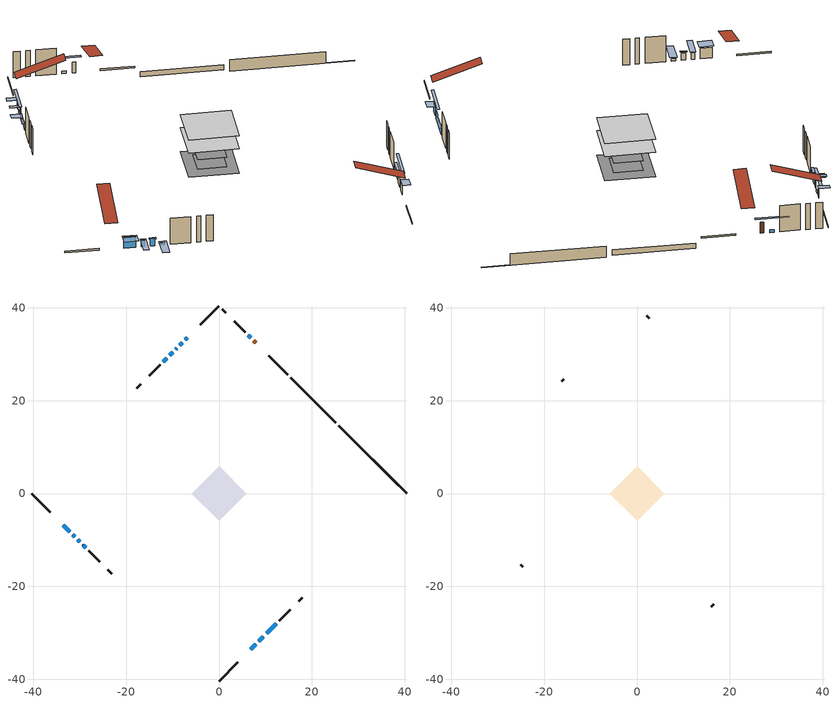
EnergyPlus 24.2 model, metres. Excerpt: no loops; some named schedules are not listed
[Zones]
conditioned space
 floor adiabatic (Floor2 construction): -3.41,0 0,3.41 3.41,0 0,-3.41 z1.13
 floor adiabatic (AdiabaticFloorConstruction): -5.91,0 0,5.91 5.91,0 0,-5.91 z3.57
 floor foundation (Slab1 construction): -5.91,0 0,5.91 5.91,0 0,-5.91 z-1
 floor foundation (Slab2 construction): -3.41,0 0,3.41 3.41,0 0,-3.41 z-0.67
 wall outside (RimJoist1 construction): 0,-40.37 4.01,-36.36 / -40.37,0 -36.36,-4.01 / 0,40.37 -4.01,36.36 / 14.77,25.6 10.76,29.61 z1.13:1.43
 wall outside (AdiabaticWallConstruction 1): 7.93,32.44 7.49,32.88 z1.13:3.16
 wall outside (AdiabaticWallConstruction): -6.84,33.53 -7.22,33.15 z1.13:2.78; 6.83,33.54 6.29,34.08 / -7.87,32.5 -8.41,31.96 / -29.28,-11.09 -28.74,-11.63 z1.13:1.61; 6.84,-33.53 7.88,-32.49 / 8.54,-31.84 9.58,-30.79 z1.13:2.73; -33.53,-6.84 -32.13,-8.24 / -9.07,31.3 -9.32,31.05 z1.13:3.14; -31.48,-8.89 -31.1,-9.27 z1.13:2.35; -9.98,30.39 -10.57,29.8 / -11.23,29.15 -12.04,28.34 z1.13:2.25; 10.23,-30.14 12.32,-28.05 z1.13:2.37; -30.44,-9.93 -29.94,-10.43 z1.13:2.43
 wall outside (Wall1 construction): 12.97,-27.4 15.35,-25.02 / -28.09,-12.28 -25.71,-14.66 / -12.69,27.68 -15.07,25.3 / 5.64,34.74 3.26,37.11 z1.13:6.01
 wall outside (Wall3 construction): 17.15,-23.22 17.95,-22.42 / -23.91,-16.46 -23.11,-17.26 / -16.87,23.5 -17.67,22.7 / 1.46,38.91 0.66,39.71 z1.13:6.01
 wall foundation (FoundationWall1 construction): 25.8,14.57,-1 25.8,14.57,1.13 36.96,3.41,1.13 36.96,3.41,-0.9 40.37,0,-0.9 40.37,0,-1
 wall foundation (FoundationWall2 construction): 25.14,15.23 15.42,24.95 z-0.67:0.31
 window (WindowConstruction 4): -6.84,33.53 -7.21,33.16 z1.13:2.78
 window (WindowConstruction 8): 6.83,33.54 6.29,34.08 z1.13:1.61
 window (WindowConstruction 9): -7.87,32.5 -8.41,31.96 z1.13:1.61
 window (WindowConstruction 10): 6.84,-33.53 7.88,-32.49 z1.13:2.73
 window (WindowConstruction 11): 8.54,-31.83 9.58,-30.79 z1.13:2.73
 window (WindowConstruction 12): -33.53,-6.84 -32.13,-8.24 z1.13:3.14
 window (WindowConstruction 5): -9.07,31.3 -9.32,31.05 z1.13:3.14
 window (WindowConstruction 6): -31.47,-8.9 -31.1,-9.27 z1.13:2.35
 window (WindowConstruction): -9.98,30.39 -10.57,29.8 z1.13:2.25
 window (WindowConstruction 1): -11.23,29.14 -12.03,28.34 z1.13:2.25
 window (WindowConstruction 2): 10.23,-30.14 12.32,-28.05 z1.13:2.37
 window (WindowConstruction 3): -30.44,-9.93 -29.94,-10.43 z1.13:2.43
 window (WindowConstruction 7): -29.28,-11.09 -28.74,-11.63 z1.13:1.61
 door (Door): 7.93,32.44 7.49,32.88 z1.13:3.16
 ceiling adiabatic (AdiabaticFloorConstruction): 0,-5.91 5.91,0 0,5.91 -5.91,0 z3.57
attic - vented
 floor to conditioned space (Floor1 construction Reversed): -5.91,0 0,5.91 5.91,0 0,-5.91 z6.01
 wall outside (Wall2 construction): 16.01,-24.36 16.5,-23.87 / -25.05,-15.32 -24.56,-15.81 / -15.73,24.64 -16.21,24.16 / 2.6,37.77 2.11,38.26 z1.13:6.01
 roof outside (Roof1 construction): 6.18,-34.19,6.01 0.43,-28.44,8.72 -1.09,-29.95,8.72 4.66,-35.71,6.01; -34.19,-6.18,6.01 -28.44,-0.43,8.72 -29.95,1.09,8.72 -35.71,-4.66,6.01; -6.18,34.19,6.01 -0.43,28.44,8.72 1.09,29.95,8.72 -4.66,35.71,6.01; 8.59,31.79,6.01 2.83,26.03,8.72 4.35,24.51,8.72 10.1,30.27,6.01
shading: -7.36,33.01 -6.7,33.67 -7.99,34.97 -8.65,34.31 z2.98; 4.59,35.78 8.54,31.83 8.83,32.13 4.88,36.07 z4.02; -10.12,30.26 -6.17,34.2 -6.46,34.49 -10.41,30.55 z4.02; 8.02,-32.35 6.7,-33.67 7.66,-34.64 8.99,-33.32 z2.93; 11.28,-29.09 6.83,-33.54 7.12,-33.83 11.57,-29.38 z5.14; -31.99,-8.38 -33.67,-6.7 -34.97,-7.99 -33.28,-9.67 z3.34; -9.46,30.91 -8.93,31.45 -10.22,32.74 -10.76,32.2 z3.34; -30.96,-9.42 -31.62,-8.75 -34.21,-11.34 -33.54,-12 z2.55; -10.71,29.66 -9.83,30.54 -11.13,31.83 -12,30.95 z2.45; -12.18,28.19 -11.08,29.29 -11.37,29.58 -12.47,28.49 z2.45; 12.46,-27.91 10.09,-30.28 10.38,-30.57 12.75,-28.2 z2.57; -29.8,-10.57 -30.58,-9.79 -30.87,-10.08 -30.09,-10.87 z2.63; -28.6,-11.77 -29.42,-10.95 -32.01,-13.54 -31.19,-14.36 z1.81
[Building]
Building 1: Terrain=Suburbs
[Site:Location]
Quebec Intl AP_QC: Latitude {deg}=46.8; Longitude {deg}=-71.38; Time Zone {hr}=-5; Elevation {m}=74; Keep Site Location Information=Yes
[Site:GroundTemperature:Shallow]
0.0108218, -2.24938, -2.43038, -1.3578, 2.94801, 7.23376, 10.9493, 13.303, 13.5029, 11.5886, 7.96783, 3.81355
[Site:WaterMainsTemperature]
Calculation Method=Schedule; Temperature Schedule=mains temperature schedule
[Material] Roughness=Rough; Thermal Absorptance=0.9
Name | Thickness {m} | Conductivity {W/m-K} | Density {kg/m3} | Specific Heat {J/kg-K} | Solar Absorptance | Visible Absorptance
asphalt or fiberglass shingles | 0.00635 | 0.162714 | 1121.4 | 1465.45 | 0.4 | 0.4
ceiling loosefill ins | 0.254 | 0.0480833 | 16.02 | 1046.75 | 0.7 | 0.7
ceiling stud and cavity | 0.1397 | 0.088943 | 65.682 | 1177.47 | 0.7 | 0.7
concrete 4.0 in. | 0.1016 | 1.803125 | 2242.8 | 837.4 | 0.7 | 0.7
concrete 8.0 in. | 0.2032 | 1.803125 | 2242.8 | 837.4 | 0.7 | 0.7
door material | 0.04445 | 0.0451087 | 512.64 | 1214.23 | 0.7 | 0.7
exterior vertical ins | 0.0536725 | 0.029427 | 32.04 | 1214.23 | 0.7 | 0.7
exterior vertical ins 1 | 0.0996942 | 0.029427 | 32.04 | 1214.23 | 0.7 | 0.7
floor covering | 0.0127 | 9.015625 | 54.468 | 1339.84 | 0.6 | 0.6
floor covering 1 | 0.0127 | 0.0433444 | 54.468 | 1339.84 | 0.6 | 0.6
floor rigid ins; wall rigid ins 1 | 0.512978 | 0.029427 | 32.04 | 1214.23 | 0.7 | 0.7
floor stud and cavity | 0.0889 | 0.621767 | 50.32683 | 1063.81 | 0.7 | 0.7
floor stud and cavity 1 | 0.1397 | 1.75129 | 37.0049 | 1207.88 | 0.7 | 0.7
furniture material conditioned space 1 | 0.1524 | 0.115458 | 640.8 | 1214.23 | 0.6 | 0.6
gypsum board | 0.0127 | 0.160291 | 801 | 837.4 | 0.6 | 0.6
gypsum board 1 | 0.0127 | 0.160291 | 801 | 837.4 | 0.7 | 0.7
osb sheathing 0.5 in. | 0.0127 | 0.115458 | 512.64 | 1214.23 | 0.7 | 0.7
osb sheathing 0.75 in. | 0.01905 | 0.115458 | 512.64 | 1214.23 | 0.7 | 0.7
osb sheathing 2.0 in. | 0.0508 | 0.115458 | 512.64 | 1214.23 | 0.7 | 0.7
rim joist rigid ins; wall rigid ins | 0.051816 | 0.029427 | 32.04 | 1214.23 | 0.7 | 0.7
rim joist stud and cavity | 0.0508 | 0.0296329 | 125.044 | 1163.47 | 0.6 | 0.6
slab rigid ins | 0.0619403 | 0.029427 | 32.04 | 1214.23 | 0.7 | 0.7
wall stud and cavity | 0.1397 | 0.0891443 | 139.0536 | 1170.24 | 0.7 | 0.7
wall stud and cavity 1 | 0.0889 | 6.1454 | 50.32683 | 1063.81 | 0.6 | 0.6
wall stud and cavity 2 | 0.1397 | 0.0965611 | 139.0536 | 1170.24 | 0.7 | 0.7
wall stud and cavity 3 | 0.0889 | 0.380278 | 52.3479 | 1209.89 | 0.7 | 0.7
wall stud and cavity 4 | 0.0889 | 0.391764 | 83.0341 | 1211.67 | 0.7 | 0.7
wood siding | 0.0254 | 0.102417 | 544.68 | 1172.36 | 0.4 | 0.4
wood siding 1 | 0.00254 | 0.102417 | 544.68 | 1172.36 | 0.4 | 0.4
wood siding 2; wood siding 3; wood siding 4 | 0.0254 | 0.102417 | 544.68 | 1172.36 | 0.7 | 0.7
[WindowMaterial:SimpleGlazingSystem]
Name | U-Factor {W/m2-K} | Solar Heat Gain Coefficient
WindowMaterial | 2.96164 | 0.56
WindowMaterial 1 | 2.94291 | 0.59
WindowMaterial 2 | 3.51866 | 0.43
WindowMaterial 3 | 2.969594 | 0.55
WindowMaterial 4 | 6.70685 | 0.75
WindowMaterial 5 | 6.82098 | 0.71
WindowMaterial 6 | 6.73808 | 0.74
WindowMaterial 7 | 3.05874 | 0.41
WindowMaterial 8 | 2.95426 | 0.6
WindowMaterial 9 | 2.17978 | 0.4
[Construction]
AdiabaticFloorConstruction: floor stud and cavity 1, floor rigid ins, osb sheathing 0.75 in., floor covering 1
AdiabaticWallConstruction: wood siding 3, wall rigid ins 1, wall stud and cavity 3, gypsum board
AdiabaticWallConstruction 1: wood siding 4, wall rigid ins 1, wall stud and cavity 3, gypsum board
Door: door material
Floor1 construction Reversed: gypsum board, ceiling stud and cavity, ceiling loosefill ins
Floor2 construction: floor stud and cavity, floor covering
FoundationWall1 construction; FoundationWall2 construction: concrete 8.0 in., gypsum board 1
furniture construction conditioned space 1: furniture material conditioned space 1
PartitionWallConstruction: gypsum board, wall stud and cavity 4, gypsum board
RimJoist1 construction: wood siding 2, rim joist rigid ins, osb sheathing 2.0 in., rim joist stud and cavity
Roof1 construction: asphalt or fiberglass shingles
Slab1 construction: concrete 4.0 in.
Slab2 construction: slab rigid ins, concrete 4.0 in.
Wall1 construction: wood siding, wall rigid ins, osb sheathing 0.5 in., wall stud and cavity, gypsum board
Wall2 construction: wood siding 1, wall stud and cavity 1
Wall3 construction: wood siding, wall rigid ins, osb sheathing 0.5 in., wall stud and cavity 2, gypsum board
WindowConstruction: WindowMaterial
WindowConstruction 1: WindowMaterial 1
WindowConstruction 10; WindowConstruction 11: WindowMaterial 8
WindowConstruction 12: WindowMaterial 9
WindowConstruction 2: WindowMaterial 2
WindowConstruction 3: WindowMaterial 3
WindowConstruction 4: WindowMaterial 4
WindowConstruction 5: WindowMaterial 5
WindowConstruction 6: WindowMaterial 6
WindowConstruction 7; WindowConstruction 8; WindowConstruction 9: WindowMaterial 7
[Zone] Multiplier=1; Part of Total Floor Area=Yes
Name | Volume {m3}
attic - vented | 30.7415
conditioned space | 340
[Space]
Name | Zone | Volume {m3}
attic - vented 1 | attic - vented | 30.7415
conditioned space 1 | conditioned space | 340
[ZoneInfiltration:EffectiveLeakageArea]
infil attic - vented 1: Zone or Space=attic - vented 1; Schedule=Always On Discrete; Effective Air Leakage Area {cm2}=2577.6; Stack Coefficient=0.000527759; Wind Coefficient=1.55216e-05
[ZoneMixing]
whole house fan mix: Zone or Space=attic - vented; Schedule=Always On Continuous; Design Flow Rate Calculation Method=Flow/Zone; Design Flow Rate {m3/s}=0; Source Zone or Space=conditioned space
[SurfaceProperty:ExposedFoundationPerimeter] Exposed Perimeter Calculation Method=TotalExposedPerimeter
Name | Total Exposed Perimeter {m}
Slab1 | 20.605
Slab2 | 13.747
[InternalMass] Zone or ZoneList=conditioned space; Space or SpaceList=conditioned space 1
Name | Construction | Surface Area {m2}
furniture mass conditioned space 1 | furniture construction conditioned space 1 | 74.4977
partition wall mass | PartitionWallConstruction | 162.927
[Lights]
interior lighting: Zone or ZoneList or Space or SpaceList=conditioned space 1; Schedule=interior lighting schedule; Design Level Calculation Method=LightingLevel; Lighting Level {W}=343.2; Return Air Fraction=0; Fraction Radiant=0.6; Fraction Visible=0.2; Fraction Replaceable=1
[People]
occupants: Zone or ZoneList or Space or SpaceList=conditioned space 1; Number of People Schedule=occupants schedule; Number of People Calculation Method=People; Number of People=3; Fraction Radiant=0.314171; Sensible Heat Fraction=0.56303; Activity Level Schedule=occupants activity schedule; Carbon Dioxide Generation Rate {m3/s-W}=0; Enable ASHRAE 55 Comfort Warnings=No; Mean Radiant Temperature Calculation Type=EnclosureAveraged
[ElectricEquipment] Zone or ZoneList or Space or SpaceList=conditioned space 1; Design Level Calculation Method=EquipmentLevel
Name | Schedule | Design Level {W} | Fraction Latent | Fraction Radiant | Fraction Lost
clothes dryer | clothes dryer schedule | 140.772 | 0.015 | 0.081 | 0.85
clothes washer | clothes washer schedule | 32.1985 | 0.03 | 0.162 | 0.7
cooking range | cooking range schedule | 215.147 | 0.08 | 0.432 | 0.2
dishwasher | dishwasher schedule | 66.8632 | 0.3 | 0.18 | 0.4
fridge | fridge schedule | 72.9452 | 0 | 0.6 | 0
mech vent bath fan 0 | mech vent bath fan 0 schedule | 50.2 | 0 | 0 | 1
mech vent house fan | mech vent house fan schedule | 12.5667 | 0 | 0 | 1
mech vent house fan cfis | mech vent house fan cfis schedule | 0 | 0 | 0 | 0
mech vent range fan 0 | mech vent range fan 0 schedule | 57 | 0 | 0 | 1
misc plug loads | misc plug loads schedule | 494.7 | 0.045 | 0.513 | 0.1
whole house fan | Always On Discrete | 0 | 0 | 0 | 1
[OtherEquipment] Zone or ZoneList or Space or SpaceList=conditioned space 1; Design Level Calculation Method=EquipmentLevel
Name | Fuel Type | Schedule | Design Level {W} | Fraction Latent | Fraction Radiant | Fraction Lost
clothes dryer 1 | Electricity | clothes dryer schedule | 0 | 0.015 | 0.081 | 0.85
cooking range 1 | Electricity | cooking range schedule | 0 | 0.08 | 0.432 | 0.2
general water use latent | None | general water use schedule | 62.594 | 1 | 0 | 0
general water use sensible | None | general water use schedule | -61.6891 | 0 | 0.6 | 0
mech vent house fan latent load | None | Always On Discrete | 0 | 1 | 0 | 0
mech vent house fan sensible load | None | Always On Discrete | 0 | 0 | 0 | 0
water heater energy adjustment1 | Electricity | Always On Discrete | 0.01 | 0 | 0 | 1
[ZoneInfiltration:DesignFlowRate] Zone or ZoneList or Space or SpaceList=conditioned space 1; Schedule=Always On Discrete; Design Flow Rate Calculation Method=Flow/Zone; Design Flow Rate {m3/s}=0
infil flow; natural vent flow; whole house fan flow
[Foundation:Kiva] Initial Indoor Air Temperature {C}=18; Wall Depth Below Slab {m}=0.2032; Custom Block X Position 1 {m}=0.2159; Custom Block Z Position 1 {m}=0
Name | Wall Height Above Grade {m} | Custom Block Material Name 1 | Custom Block Depth 1 {m}
Foundation Kiva 1 | 1.13002 | exterior vertical ins | 2.13
Foundation Kiva 2 | 0.309982 | exterior vertical ins 1 | 0.979993
[Foundation:Kiva:Settings]
Soil Conductivity {W/m-K}=0.849921; Soil Density {kg/m3}=1842.3; Soil Specific Heat {J/kg-K}=418.7; Ground Solar Absorptivity=0.9; Ground Thermal Absorptivity=0.9; Ground Surface Roughness {m}=0.03; Far-Field Width {m}=40; Deep-Ground Boundary Condition=ZeroFlux; Deep-Ground Depth {m}=40; Minimum Cell Dimension {m}=0.2; Maximum Cell Growth Coefficient=3; Simulation Timestep=Timestep
[Exterior:Lights]
exterior lighting: Schedule=exterior lighting schedule; Design Level {W}=75.6
[Schedule:Constant]
Name | Hourly Value
Always On Continuous; mech vent house fan schedule; mech vent house fan cfis schedule; Always On Discrete | 1
occupants activity schedule | 117.228
fridge schedule | 0
[Schedule:Week:Daily]
interior lighting schedule Week Rule - Jan1-Jan27: interior lighting schedule day, interior lighting schedule day, interior lighting schedule day, interior lighting schedule day, interior lighting schedule day, interior lighting schedule day, interior lighting schedule day, interior lighting schedule default day, interior lighting schedule default day, interior lighting schedule default day, interior lighting schedule default day, interior lighting schedule default day
interior lighting schedule Week Rule - Jan28-Feb3: interior lighting schedule day, interior lighting schedule day, interior lighting schedule day, interior lighting schedule day, interior lighting schedule day 1, interior lighting schedule day 1, interior lighting schedule day 1, interior lighting schedule default day, interior lighting schedule default day, interior lighting schedule default day, interior lighting schedule default day, interior lighting schedule default day
interior lighting schedule Week Rule - Feb4-Feb24: interior lighting schedule day 1, interior lighting schedule day 1, interior lighting schedule day 1, interior lighting schedule day 1, interior lighting schedule day 1, interior lighting schedule day 1, interior lighting schedule day 1, interior lighting schedule default day, interior lighting schedule default day, interior lighting schedule default day, interior lighting schedule default day, interior lighting schedule default day
interior lighting schedule Week Rule - Feb25-Mar3: interior lighting schedule day 1, interior lighting schedule day 1, interior lighting schedule day 1, interior lighting schedule day 1, interior lighting schedule day 2, interior lighting schedule day 2, interior lighting schedule day 2, interior lighting schedule default day, interior lighting schedule default day, interior lighting schedule default day, interior lighting schedule default day, interior lighting schedule default day
interior lighting schedule Week Rule - Mar4-Mar31: interior lighting schedule day 2, interior lighting schedule day 2, interior lighting schedule day 2, interior lighting schedule day 2, interior lighting schedule day 2, interior lighting schedule day 2, interior lighting schedule day 2, interior lighting schedule default day, interior lighting schedule default day, interior lighting schedule default day, interior lighting schedule default day, interior lighting schedule default day
interior lighting schedule Week Rule - Apr1-Apr28: interior lighting schedule day 3, interior lighting schedule day 3, interior lighting schedule day 3, interior lighting schedule day 3, interior lighting schedule day 3, interior lighting schedule day 3, interior lighting schedule day 3, interior lighting schedule default day, interior lighting schedule default day, interior lighting schedule default day, interior lighting schedule default day, interior lighting schedule default day
interior lighting schedule Week Rule - Apr29-May5: interior lighting schedule day 3, interior lighting schedule day 3, interior lighting schedule day 4, interior lighting schedule day 4, interior lighting schedule day 4, interior lighting schedule day 4, interior lighting schedule day 4, interior lighting schedule default day, interior lighting schedule default day, interior lighting schedule default day, interior lighting schedule default day, interior lighting schedule default day
interior lighting schedule Week Rule - May6-May26: interior lighting schedule day 4, interior lighting schedule day 4, interior lighting schedule day 4, interior lighting schedule day 4, interior lighting schedule day 4, interior lighting schedule day 4, interior lighting schedule day 4, interior lighting schedule default day, interior lighting schedule default day, interior lighting schedule default day, interior lighting schedule default day, interior lighting schedule default day
interior lighting schedule Week Rule - May27-Jun2: interior lighting schedule day 4, interior lighting schedule day 4, interior lighting schedule day 4, interior lighting schedule day 4, interior lighting schedule day 4, interior lighting schedule day 5, interior lighting schedule day 5, interior lighting schedule default day, interior lighting schedule default day, interior lighting schedule default day, interior lighting schedule default day, interior lighting schedule default day
interior lighting schedule Week Rule - Jun3-Jun30: interior lighting schedule day 5, interior lighting schedule day 5, interior lighting schedule day 5, interior lighting schedule day 5, interior lighting schedule day 5, interior lighting schedule day 5, interior lighting schedule day 5, interior lighting schedule default day, interior lighting schedule default day, interior lighting schedule default day, interior lighting schedule default day, interior lighting schedule default day
interior lighting schedule Week Rule - Jul1-Jul28: interior lighting schedule day 6, interior lighting schedule day 6, interior lighting schedule day 6, interior lighting schedule day 6, interior lighting schedule day 6, interior lighting schedule day 6, interior lighting schedule day 6, interior lighting schedule default day, interior lighting schedule default day, interior lighting schedule default day, interior lighting schedule default day, interior lighting schedule default day
interior lighting schedule Week Rule - Jul29-Aug4: interior lighting schedule day 6, interior lighting schedule day 6, interior lighting schedule day 6, interior lighting schedule day 7, interior lighting schedule day 7, interior lighting schedule day 7, interior lighting schedule day 7, interior lighting schedule default day, interior lighting schedule default day, interior lighting schedule default day, interior lighting schedule default day, interior lighting schedule default day
interior lighting schedule Week Rule - Aug5-Aug25: interior lighting schedule day 7, interior lighting schedule day 7, interior lighting schedule day 7, interior lighting schedule day 7, interior lighting schedule day 7, interior lighting schedule day 7, interior lighting schedule day 7, interior lighting schedule default day, interior lighting schedule default day, interior lighting schedule default day, interior lighting schedule default day, interior lighting schedule default day
interior lighting schedule Week Rule - Aug26-Sep1: interior lighting schedule day 7, interior lighting schedule day 7, interior lighting schedule day 7, interior lighting schedule day 7, interior lighting schedule day 7, interior lighting schedule day 7, interior lighting schedule day 8, interior lighting schedule default day, interior lighting schedule default day, interior lighting schedule default day, interior lighting schedule default day, interior lighting schedule default day
interior lighting schedule Week Rule - Sep2-Sep29: interior lighting schedule day 8, interior lighting schedule day 8, interior lighting schedule day 8, interior lighting schedule day 8, interior lighting schedule day 8, interior lighting schedule day 8, interior lighting schedule day 8, interior lighting schedule default day, interior lighting schedule default day, interior lighting schedule default day, interior lighting schedule default day, interior lighting schedule default day
interior lighting schedule Week Rule - Sep30-Oct6: interior lighting schedule day 8, interior lighting schedule day 9, interior lighting schedule day 9, interior lighting schedule day 9, interior lighting schedule day 9, interior lighting schedule day 9, interior lighting schedule day 9, interior lighting schedule default day, interior lighting schedule default day, interior lighting schedule default day, interior lighting schedule default day, interior lighting schedule default day
interior lighting schedule Week Rule - Oct7-Oct27: interior lighting schedule day 9, interior lighting schedule day 9, interior lighting schedule day 9, interior lighting schedule day 9, interior lighting schedule day 9, interior lighting schedule day 9, interior lighting schedule day 9, interior lighting schedule default day, interior lighting schedule default day, interior lighting schedule default day, interior lighting schedule default day, interior lighting schedule default day
interior lighting schedule Week Rule - Oct28-Nov3: interior lighting schedule day 9, interior lighting schedule day 9, interior lighting schedule day 9, interior lighting schedule day 9, interior lighting schedule day 10, interior lighting schedule day 10, interior lighting schedule day 10, interior lighting schedule default day, interior lighting schedule default day, interior lighting schedule default day, interior lighting schedule default day, interior lighting schedule default day
interior lighting schedule Week Rule - Nov4-Nov24: interior lighting schedule day 10, interior lighting schedule day 10, interior lighting schedule day 10, interior lighting schedule day 10, interior lighting schedule day 10, interior lighting schedule day 10, interior lighting schedule day 10, interior lighting schedule default day, interior lighting schedule default day, interior lighting schedule default day, interior lighting schedule default day, interior lighting schedule default day
interior lighting schedule Week Rule - Nov25-Dec1: interior lighting schedule day 10, interior lighting schedule day 10, interior lighting schedule day 10, interior lighting schedule day 10, interior lighting schedule day 10, interior lighting schedule day 10, interior lighting schedule day 11, interior lighting schedule default day, interior lighting schedule default day, interior lighting schedule default day, interior lighting schedule default day, interior lighting schedule default day
interior lighting schedule Week Rule - Dec2-Dec31: interior lighting schedule day 11, interior lighting schedule day 11, interior lighting schedule day 11, interior lighting schedule day 11, interior lighting schedule day 11, interior lighting schedule day 11, interior lighting schedule day 11, interior lighting schedule default day, interior lighting schedule default day, interior lighting schedule default day, interior lighting schedule default day, interior lighting schedule default day
occupants schedule Week Rule - Jan1-Dec31: occupants schedule day, occupants schedule day, occupants schedule day, occupants schedule day, occupants schedule day, occupants schedule day, occupants schedule day, occupants schedule default day, occupants schedule default day, occupants schedule default day, occupants schedule default day, occupants schedule default day
clothes dryer schedule Week Rule - Jan1-Dec31: clothes dryer schedule day, clothes dryer schedule day, clothes dryer schedule day, clothes dryer schedule day, clothes dryer schedule day, clothes dryer schedule day, clothes dryer schedule day, clothes dryer schedule default day, clothes dryer schedule default day, clothes dryer schedule default day, clothes dryer schedule default day, clothes dryer schedule default day
clothes washer schedule Week Rule - Jan1-Dec31: clothes washer schedule day, clothes washer schedule day, clothes washer schedule day, clothes washer schedule day, clothes washer schedule day, clothes washer schedule day, clothes washer schedule day, clothes washer schedule default day, clothes washer schedule default day, clothes washer schedule default day, clothes washer schedule default day, clothes washer schedule default day
cooking range schedule Week Rule - Jan1-Dec31: cooking range schedule day, cooking range schedule day, cooking range schedule day, cooking range schedule day, cooking range schedule day, cooking range schedule day, cooking range schedule day, cooking range schedule default day, cooking range schedule default day, cooking range schedule default day, cooking range schedule default day, cooking range schedule default day
dishwasher schedule Week Rule - Jan1-Dec31: dishwasher schedule day, dishwasher schedule day, dishwasher schedule day, dishwasher schedule day, dishwasher schedule day, dishwasher schedule day, dishwasher schedule day, dishwasher schedule default day, dishwasher schedule default day, dishwasher schedule default day, dishwasher schedule default day, dishwasher schedule default day
mech vent bath fan 0 schedule Week Rule - Jan1-Dec31: mech vent bath fan 0 schedule day, mech vent bath fan 0 schedule day, mech vent bath fan 0 schedule day, mech vent bath fan 0 schedule day, mech vent bath fan 0 schedule day, mech vent bath fan 0 schedule day, mech vent bath fan 0 schedule day, mech vent bath fan 0 schedule default day, mech vent bath fan 0 schedule default day, mech vent bath fan 0 schedule default day, mech vent bath fan 0 schedule default day, mech vent bath fan 0 schedule default day
mech vent range fan 0 schedule Week Rule - Jan1-Dec31: mech vent range fan 0 schedule day, mech vent range fan 0 schedule day, mech vent range fan 0 schedule day, mech vent range fan 0 schedule day, mech vent range fan 0 schedule day, mech vent range fan 0 schedule day, mech vent range fan 0 schedule day, mech vent range fan 0 schedule default day, mech vent range fan 0 schedule default day, mech vent range fan 0 schedule default day, mech vent range fan 0 schedule default day, mech vent range fan 0 schedule default day
misc plug loads schedule Week Rule - Jan1-Dec31: misc plug loads schedule day, misc plug loads schedule day, misc plug loads schedule day, misc plug loads schedule day, misc plug loads schedule day, misc plug loads schedule day, misc plug loads schedule day, misc plug loads schedule default day, misc plug loads schedule default day, misc plug loads schedule default day, misc plug loads schedule default day, misc plug loads schedule default day
general water use schedule Week Rule - Jan1-Dec31: general water use schedule day, general water use schedule day, general water use schedule day, general water use schedule day, general water use schedule day, general water use schedule day, general water use schedule day, general water use schedule default day, general water use schedule default day, general water use schedule default day, general water use schedule default day, general water use schedule default day
exterior lighting schedule Week Rule - Jan1-Jan27: exterior lighting schedule day, exterior lighting schedule day, exterior lighting schedule day, exterior lighting schedule day, exterior lighting schedule day, exterior lighting schedule day, exterior lighting schedule day, exterior lighting schedule default day, exterior lighting schedule default day, exterior lighting schedule default day, exterior lighting schedule default day, exterior lighting schedule default day
exterior lighting schedule Week Rule - Jan28-Feb3: exterior lighting schedule day, exterior lighting schedule day, exterior lighting schedule day, exterior lighting schedule day, exterior lighting schedule day 1, exterior lighting schedule day 1, exterior lighting schedule day 1, exterior lighting schedule default day, exterior lighting schedule default day, exterior lighting schedule default day, exterior lighting schedule default day, exterior lighting schedule default day
exterior lighting schedule Week Rule - Feb4-Feb24: exterior lighting schedule day 1, exterior lighting schedule day 1, exterior lighting schedule day 1, exterior lighting schedule day 1, exterior lighting schedule day 1, exterior lighting schedule day 1, exterior lighting schedule day 1, exterior lighting schedule default day, exterior lighting schedule default day, exterior lighting schedule default day, exterior lighting schedule default day, exterior lighting schedule default day
exterior lighting schedule Week Rule - Feb25-Mar3: exterior lighting schedule day 1, exterior lighting schedule day 1, exterior lighting schedule day 1, exterior lighting schedule day 1, exterior lighting schedule day 2, exterior lighting schedule day 2, exterior lighting schedule day 2, exterior lighting schedule default day, exterior lighting schedule default day, exterior lighting schedule default day, exterior lighting schedule default day, exterior lighting schedule default day
exterior lighting schedule Week Rule - Mar4-Mar31: exterior lighting schedule day 2, exterior lighting schedule day 2, exterior lighting schedule day 2, exterior lighting schedule day 2, exterior lighting schedule day 2, exterior lighting schedule day 2, exterior lighting schedule day 2, exterior lighting schedule default day, exterior lighting schedule default day, exterior lighting schedule default day, exterior lighting schedule default day, exterior lighting schedule default day
exterior lighting schedule Week Rule - Apr1-Apr28: exterior lighting schedule day 3, exterior lighting schedule day 3, exterior lighting schedule day 3, exterior lighting schedule day 3, exterior lighting schedule day 3, exterior lighting schedule day 3, exterior lighting schedule day 3, exterior lighting schedule default day, exterior lighting schedule default day, exterior lighting schedule default day, exterior lighting schedule default day, exterior lighting schedule default day
exterior lighting schedule Week Rule - Apr29-May5: exterior lighting schedule day 3, exterior lighting schedule day 3, exterior lighting schedule day 4, exterior lighting schedule day 4, exterior lighting schedule day 4, exterior lighting schedule day 4, exterior lighting schedule day 4, exterior lighting schedule default day, exterior lighting schedule default day, exterior lighting schedule default day, exterior lighting schedule default day, exterior lighting schedule default day
exterior lighting schedule Week Rule - May6-May26: exterior lighting schedule day 4, exterior lighting schedule day 4, exterior lighting schedule day 4, exterior lighting schedule day 4, exterior lighting schedule day 4, exterior lighting schedule day 4, exterior lighting schedule day 4, exterior lighting schedule default day, exterior lighting schedule default day, exterior lighting schedule default day, exterior lighting schedule default day, exterior lighting schedule default day
exterior lighting schedule Week Rule - May27-Jun2: exterior lighting schedule day 4, exterior lighting schedule day 4, exterior lighting schedule day 4, exterior lighting schedule day 4, exterior lighting schedule day 4, exterior lighting schedule day 5, exterior lighting schedule day 5, exterior lighting schedule default day, exterior lighting schedule default day, exterior lighting schedule default day, exterior lighting schedule default day, exterior lighting schedule default day
exterior lighting schedule Week Rule - Jun3-Jun30: exterior lighting schedule day 5, exterior lighting schedule day 5, exterior lighting schedule day 5, exterior lighting schedule day 5, exterior lighting schedule day 5, exterior lighting schedule day 5, exterior lighting schedule day 5, exterior lighting schedule default day, exterior lighting schedule default day, exterior lighting schedule default day, exterior lighting schedule default day, exterior lighting schedule default day
exterior lighting schedule Week Rule - Jul1-Jul28: exterior lighting schedule day 6, exterior lighting schedule day 6, exterior lighting schedule day 6, exterior lighting schedule day 6, exterior lighting schedule day 6, exterior lighting schedule day 6, exterior lighting schedule day 6, exterior lighting schedule default day, exterior lighting schedule default day, exterior lighting schedule default day, exterior lighting schedule default day, exterior lighting schedule default day
exterior lighting schedule Week Rule - Jul29-Aug4: exterior lighting schedule day 6, exterior lighting schedule day 6, exterior lighting schedule day 6, exterior lighting schedule day 7, exterior lighting schedule day 7, exterior lighting schedule day 7, exterior lighting schedule day 7, exterior lighting schedule default day, exterior lighting schedule default day, exterior lighting schedule default day, exterior lighting schedule default day, exterior lighting schedule default day
exterior lighting schedule Week Rule - Aug5-Aug25: exterior lighting schedule day 7, exterior lighting schedule day 7, exterior lighting schedule day 7, exterior lighting schedule day 7, exterior lighting schedule day 7, exterior lighting schedule day 7, exterior lighting schedule day 7, exterior lighting schedule default day, exterior lighting schedule default day, exterior lighting schedule default day, exterior lighting schedule default day, exterior lighting schedule default day
exterior lighting schedule Week Rule - Aug26-Sep1: exterior lighting schedule day 7, exterior lighting schedule day 7, exterior lighting schedule day 7, exterior lighting schedule day 7, exterior lighting schedule day 7, exterior lighting schedule day 7, exterior lighting schedule day 8, exterior lighting schedule default day, exterior lighting schedule default day, exterior lighting schedule default day, exterior lighting schedule default day, exterior lighting schedule default day
[Schedule:Year]
interior lighting schedule: interior lighting schedule Week Rule - Jan1-Jan27, 1, 1, 1, 27, interior lighting schedule Week Rule - Jan28-Feb3, 1, 28, 2, 3, interior lighting schedule Week Rule - Feb4-Feb24, 2, 4, 2, 24, interior lighting schedule Week Rule - Feb25-Mar3, 2, 25, 3, 3, interior lighting schedule Week Rule - Mar4-Mar31, 3, 4, 3, 31, interior lighting schedule Week Rule - Apr1-Apr28, 4, 1, 4, 28, interior lighting schedule Week Rule - Apr29-May5, 4, 29, 5, 5, interior lighting schedule Week Rule - May6-May26, 5, 6, 5, 26, interior lighting schedule Week Rule - May27-Jun2, 5, 27, 6, 2, interior lighting schedule Week Rule - Jun3-Jun30, 6, 3, 6, 30, interior lighting schedule Week Rule - Jul1-Jul28, 7, 1, 7, 28, interior lighting schedule Week Rule - Jul29-Aug4, 7, 29, 8, 4, interior lighting schedule Week Rule - Aug5-Aug25, 8, 5, 8, 25, interior lighting schedule Week Rule - Aug26-Sep1, 8, 26, 9, 1, interior lighting schedule Week Rule - Sep2-Sep29, 9, 2, 9, 29, interior lighting schedule Week Rule - Sep30-Oct6, 9, 30, 10, 6, interior lighting schedule Week Rule - Oct7-Oct27, 10, 7, 10, 27, interior lighting schedule Week Rule - Oct28-Nov3, 10, 28, 11, 3, interior lighting schedule Week Rule - Nov4-Nov24, 11, 4, 11, 24, interior lighting schedule Week Rule - Nov25-Dec1, 11, 25, 12, 1, interior lighting schedule Week Rule - Dec2-Dec31, 12, 2, 12, 31
occupants schedule: occupants schedule Week Rule - Jan1-Dec31, 1, 1, 12, 31
clothes dryer schedule: clothes dryer schedule Week Rule - Jan1-Dec31, 1, 1, 12, 31
clothes washer schedule: clothes washer schedule Week Rule - Jan1-Dec31, 1, 1, 12, 31
cooking range schedule: cooking range schedule Week Rule - Jan1-Dec31, 1, 1, 12, 31
dishwasher schedule: dishwasher schedule Week Rule - Jan1-Dec31, 1, 1, 12, 31
mech vent bath fan 0 schedule: mech vent bath fan 0 schedule Week Rule - Jan1-Dec31, 1, 1, 12, 31
mech vent range fan 0 schedule: mech vent range fan 0 schedule Week Rule - Jan1-Dec31, 1, 1, 12, 31
misc plug loads schedule: misc plug loads schedule Week Rule - Jan1-Dec31, 1, 1, 12, 31
general water use schedule: general water use schedule Week Rule - Jan1-Dec31, 1, 1, 12, 31
exterior lighting schedule: exterior lighting schedule Week Rule - Jan1-Jan27, 1, 1, 1, 27, exterior lighting schedule Week Rule - Jan28-Feb3, 1, 28, 2, 3, exterior lighting schedule Week Rule - Feb4-Feb24, 2, 4, 2, 24, exterior lighting schedule Week Rule - Feb25-Mar3, 2, 25, 3, 3, exterior lighting schedule Week Rule - Mar4-Mar31, 3, 4, 3, 31, exterior lighting schedule Week Rule - Apr1-Apr28, 4, 1, 4, 28, exterior lighting schedule Week Rule - Apr29-May5, 4, 29, 5, 5, exterior lighting schedule Week Rule - May6-May26, 5, 6, 5, 26, exterior lighting schedule Week Rule - May27-Jun2, 5, 27, 6, 2, exterior lighting schedule Week Rule - Jun3-Jun30, 6, 3, 6, 30, exterior lighting schedule Week Rule - Jul1-Jul28, 7, 1, 7, 28, exterior lighting schedule Week Rule - Jul29-Aug4, 7, 29, 8, 4, exterior lighting schedule Week Rule - Aug5-Aug25, 8, 5, 8, 25, exterior lighting schedule Week Rule - Aug26-Sep1, 8, 26, 9, 1, exterior lighting schedule Week Rule - Sep2-Sep29, 9, 2, 9, 29, exterior lighting schedule Week Rule - Sep30-Oct6, 9, 30, 10, 6, exterior lighting schedule Week Rule - Oct7-Oct27, 10, 7, 10, 27, exterior lighting schedule Week Rule - Oct28-Nov3, 10, 28, 11, 3, exterior lighting schedule Week Rule - Nov4-Nov24, 11, 4, 11, 24, exterior lighting schedule Week Rule - Nov25-Dec1, 11, 25, 12, 1, exterior lighting schedule Week Rule - Dec2-Dec31, 12, 2, 12, 31
[Schedule:Compact]
mains temperature schedule: Through: 01/01, For: AllDays, Until: 24:00, 5.175, Through: 01/02, For: AllDays, Until: 24:00, 5.10167, Through: 01/03, For: AllDays, Until: 24:00, 5.02889, Through: 01/04, For: AllDays, Until: 24:00, 4.95778, Through: 01/05, For: AllDays, Until: 24:00, 4.88778, Through: 01/06, For: AllDays, Until: 24:00, 4.81833, Through: 01/07, For: AllDays, Until: 24:00, 4.75056, Through: 01/08, For: AllDays, Until: 24:00, 4.68389, Through: 01/09, For: AllDays, Until: 24:00, 4.61833, Through: 01/10, For: AllDays, Until: 24:00, 4.55389, Through: 01/11, For: AllDays, Until: 24:00, 4.49056, Through: 01/12, For: AllDays, Until: 24:00, 4.42889, Through: 01/13, For: AllDays, Until: 24:00, 4.36778, Through: 01/14, For: AllDays, Until: 24:00, 4.30889, Through: 01/15, For: AllDays, Until: 24:00, 4.25056, Through: 01/16, For: AllDays, Until: 24:00, 4.19389, Through: 01/17, For: AllDays, Until: 24:00, 4.13833, Through: 01/18, For: AllDays, Until: 24:00, 4.08444, Through: 01/19, For: AllDays, Until: 24:00, 4.03167, Through: 01/20, For: AllDays, Until: 24:00, 3.98056, Through: 01/21, For: AllDays, Until: 24:00, 3.93056, Through: 01/22, For: AllDays, Until: 24:00, 3.88222, Through: 01/23, For: AllDays, Until: 24:00, 3.835, Through: 01/24, For: AllDays, Until: 24:00, 3.78944, Through: 01/25, For: AllDays, Until: 24:00, 3.74556, Through: 01/26, For: AllDays, Until: 24:00, 3.70278, Through: 01/27, For: AllDays, Until: 24:00, 3.66167, Through: 01/28, For: AllDays, Until: 24:00, 3.62167, Through: 01/29, For: AllDays, Until: 24:00, 3.58389, Through: 01/30, For: AllDays, Until: 24:00, 3.54722, Through: 01/31, For: AllDays, Until: 24:00, 3.51167, Through: 02/01, For: AllDays, Until: 24:00, 3.47833, Through: 02/02, For: AllDays, Until: 24:00, 3.44611, Through: 02/03, For: AllDays, Until: 24:00, 3.41556, Through: 02/04, For: AllDays, Until: 24:00, 3.38667, Through: 02/05, For: AllDays, Until: 24:00, 3.35944, Through: 02/06, For: AllDays, Until: 24:00, 3.33389, Through: 02/07, For: AllDays, Until: 24:00, 3.30944, Through: 02/08, For: AllDays, Until: 24:00, 3.28667, Through: 02/09, For: AllDays, Until: 24:00, 3.26611, Through: 02/10, For: AllDays, Until: 24:00, 3.24667, Through: 02/11, For: AllDays, Until: 24:00, 3.22889, Through: 02/12, For: AllDays, Until: 24:00, 3.21278, Through: 02/13, For: AllDays, Until: 24:00, 3.19833, Through: 02/14, For: AllDays, Until: 24:00, 3.18556, Through: 02/15, For: AllDays, Until: 24:00, 3.17389, Through: 02/16, For: AllDays, Until: 24:00, 3.16444, Through: 02/17, For: AllDays, Until: 24:00, 3.15667, Through: 02/18, For: AllDays, Until: 24:00, 3.15056, Through: 02/19, For: AllDays, Until: 24:00, 3.14556, Through: 02/20, For: AllDays, Until: 24:00, 3.14278, Through: 02/21, For: AllDays, Until: 24:00, 3.14111, Through: 02/22, For: AllDays, Until: 24:00, 3.14167, Through: 02/23, For: AllDays, Until: 24:00, 3.14333, Through: 02/24, For: AllDays, Until: 24:00, 3.14722, Through: 02/25, For: AllDays, Until: 24:00, 3.15222, Through: 02/26, For: AllDays, Until: 24:00, 3.15944, Through: 02/27, For: AllDays, Until: 24:00, 3.16778, Through: 02/28, For: AllDays, Until: 24:00, 3.17778, Through: 03/01, For: AllDays, Until: 24:00, 3.18944, Through: 03/02, For: AllDays, Until: 24:00, 3.20333, Through: 03/03, For: AllDays, Until: 24:00, 3.21833, Through: 03/04, For: AllDays, Until: 24:00, 3.235, Through: 03/05, For: AllDays, Until: 24:00, 3.25333, Through: 03/06, For: AllDays, Until: 24:00, 3.27333, Through: 03/07, For: AllDays, Until: 24:00, 3.29444, Through: 03/08, For: AllDays, Until: 24:00, 3.31778, Through: 03/09, For: AllDays, Until: 24:00, 3.34222, Through: 03/10, For: AllDays, Until: 24:00, 3.36889, Through: 03/11, For: AllDays, Until: 24:00, 3.39667, Through: 03/12, For: AllDays, Until: 24:00, 3.42611, Through: 03/13, For: AllDays, Until: 24:00, 3.45722, Through: 03/14, For: AllDays, Until: 24:00, 3.49, Through: 03/15, For: AllDays, Until: 24:00, 3.52389, Through: 03/16, For: AllDays, Until: 24:00, 3.55944, Through: 03/17, For: AllDays, Until: 24:00, 3.59667, Through: 03/18, For: AllDays, Until: 24:00, 3.63556, Through: 03/19, For: AllDays, Until: 24:00, 3.67556, Through: 03/20, For: AllDays, Until: 24:00, 3.71722, Through: 03/21, For: AllDays, Until: 24:00, 3.76056, Through: 03/22, For: AllDays, Until: 24:00, 3.80556, Through: 03/23, For: AllDays, Until: 24:00, 3.85111, Through: 03/24, For: AllDays, Until: 24:00, 3.89889, Through: 03/25, For: AllDays, Until: 24:00, 3.94778, Through: 03/26, For: AllDays, Until: 24:00, 3.99833, Through: 03/27, For: AllDays, Until: 24:00, 4.05, Through: 03/28, For: AllDays, Until: 24:00, 4.10333, Through: 03/29, For: AllDays, Until: 24:00, 4.15778, Through: 03/30, For: AllDays, Until: 24:00, 4.21333, Through: 03/31, For: AllDays, Until: 24:00, 4.27056, Through: 04/01, For: AllDays, Until: 24:00, 4.32944, Through: 04/02, For: AllDays, Until: 24:00, 4.38889, Through: 04/03, For: AllDays, Until: 24:00, 4.45, Through: 04/04, For: AllDays, Until: 24:00, 4.51222, Through: 04/05, For: AllDays, Until: 24:00, 4.57611, Through: 04/06, For: AllDays, Until: 24:00, 4.64056, Through: 04/07, For: AllDays, Until: 24:00, 4.70667, Through: 04/08, For: AllDays, Until: 24:00, 4.77389, Through: 04/09, For: AllDays, Until: 24:00, 4.84222, Through: 04/10, For: AllDays, Until: 24:00, 4.91167, Through: 04/11, For: AllDays, Until: 24:00, 4.98278, Through: 04/12, For: AllDays, Until: 24:00, 5.05444, Through: 04/13, For: AllDays, Until: 24:00, 5.12722, Through: 04/14, For: AllDays, Until: 24:00, 5.20111, Through: 04/15, For: AllDays, Until: 24:00, 5.27611, Through: 04/16, For: AllDays, Until: 24:00, 5.35167, Through: 04/17, For: AllDays, Until: 24:00, 5.42889, Through: 04/18, For: AllDays, Until: 24:00, 5.50667, Through: 04/19, For: AllDays, Until: 24:00, 5.58556, Through: 04/20, For: AllDays, Until: 24:00, 5.665, Through: 04/21, For: AllDays, Until: 24:00, 5.74611, Through: 04/22, For: AllDays, Until: 24:00, 5.82722, Through: 04/23, For: AllDays, Until: 24:00, 5.91, Through: 04/24, For: AllDays, Until: 24:00, 5.99278, Through: 04/25, For: AllDays, Until: 24:00, 6.07722, Through: 04/26, For: AllDays, Until: 24:00, 6.16167, Through: 04/27, For: AllDays, Until: 24:00, 6.24722, Through: 04/28, For: AllDays, Until: 24:00, 6.33389, Through: 04/29, For: AllDays, Until: 24:00, 6.42056, Through: 04/30, For: AllDays, Until: 24:00, 6.50833, Through: 05/01, For: AllDays, Until: 24:00, 6.59667, Through: 05/02, For: AllDays, Until: 24:00, 6.68556, Through: 05/03, For: AllDays, Until: 24:00, 6.775, Through: 05/04, For: AllDays, Until: 24:00, 6.86556, Through: 05/05, For: AllDays, Until: 24:00, 6.95611, Through: 05/06, For: AllDays, Until: 24:00, 7.04722, Through: 05/07, For: AllDays, Until: 24:00, 7.13889, Through: 05/08, For: AllDays, Until: 24:00, 7.23111, Through: 05/09, For: AllDays, Until: 24:00, 7.32333, Through: 05/10, For: AllDays, Until: 24:00, 7.41667, Through: 05/11, For: AllDays, Until: 24:00, 7.51, Through: 05/12, For: AllDays, Until: 24:00, 7.60389, Through: 05/13, For: AllDays, Until: 24:00, 7.69778, Through: 05/14, For: AllDays, Until: 24:00, 7.79222, Through: 05/15, For: AllDays, Until: 24:00, 7.88667, Through: 05/16, For: AllDays, Until: 24:00, 7.98167, Through: 05/17, For: AllDays, Until: 24:00, 8.07667, Through: 05/18, For: AllDays, Until: 24:00, 8.17167, Through: 05/19, For: AllDays, Until: 24:00, 8.26722, Through: 05/20, For: AllDays, Until: 24:00, 8.36278, Through: 05/21, For: AllDays, Until: 24:00, 8.45833, Through: 05/22, For: AllDays, Until: 24:00, 8.55444, Through: 05/23, For: AllDays, Until: 24:00, 8.65, Through: 05/24, For: AllDays, Until: 24:00, 8.74611, Through: 05/25, For: AllDays, Until: 24:00, 8.84167, Through: 05/26, For: AllDays, Until: 24:00, 8.93722, Through: 05/27, For: AllDays, Until: 24:00, 9.03333, Through: 05/28, For: AllDays, Until: 24:00, 9.12889, Through: 05/29, For: AllDays, Until: 24:00, 9.22389, Through: 05/30, For: AllDays, Until: 24:00, 9.31944, Through: 05/31, For: AllDays, Until: 24:00, 9.41444, Through: 06/01, For: AllDays, Until: 24:00, 9.50944, Through: 06/02, For: AllDays, Until: 24:00, 9.60389, Through: 06/03, For: AllDays, Until: 24:00, 9.69833, Through: 06/04, For: AllDays, Until: 24:00, 9.79278, Through: 06/05, For: AllDays, Until: 24:00, 9.88667, Through: 06/06, For: AllDays, Until: 24:00, 9.98, Through: 06/07, For: AllDays, Until: 24:00, 10.0728, Through: 06/08, For: AllDays, Until: 24:00, 10.1656, Through: 06/09, For: AllDays, Until: 24:00, 10.2578, Through: 06/10, For: AllDays, Until: 24:00, 10.3494, Through: 06/11, For: AllDays, Until: 24:00, 10.4411, Through: 06/12, For: AllDays, Until: 24:00, 10.5317, Through: 06/13, For: AllDays, Until: 24:00, 10.6222, Through: 06/14, For: AllDays, Until: 24:00, 10.7117, Through: 06/15, For: AllDays, Until: 24:00, 10.8006, Through: 06/16, For: AllDays, Until: 24:00, 10.8889, Through: 06/17, For: AllDays, Until: 24:00, 10.9772, Through: 06/18, For: AllDays, Until: 24:00, 11.0639, Through: 06/19, For: AllDays, Until: 24:00, 11.1506, Through: 06/20, For: AllDays, Until: 24:00, 11.2361, Through: 06/21, For: AllDays, Until: 24:00, 11.3211, Through: 06/22, For: AllDays, Until: 24:00, 11.4056, Through: 06/23, For: AllDays, Until: 24:00, 11.4889, Through: 06/24, For: AllDays, Until: 24:00, 11.5711, Through: 06/25, For: AllDays, Until: 24:00, 11.6533, Through: 06/26, For: AllDays, Until: 24:00, 11.7339, Through: 06/27, For: AllDays, Until: 24:00, 11.8139, Through: 06/28, For: AllDays, Until: 24:00, 11.8928, Through: 06/29, For: AllDays, Until: 24:00, 11.9711, Through: 06/30, For: AllDays, Until: 24:00, 12.0483, Through: 07/01, For: AllDays, Until: 24:00, 12.1244, Through: 07/02, For: AllDays, Until: 24:00, 12.1994, Through: 07/03, For: AllDays, Until: 24:00, 12.2733, Through: 07/04, For: AllDays, Until: 24:00, 12.3467, Through: 07/05, For: AllDays, Until: 24:00, 12.4183, Through: 07/06, For: AllDays, Until: 24:00, 12.4894, Through: 07/07, For: AllDays, Until: 24:00, 12.5589, Through: 07/08, For: AllDays, Until: 24:00, 12.6278, Through: 07/09, For: AllDays, Until: 24:00, 12.695, Through: 07/10, For: AllDays, Until: 24:00, 12.7617, Through: 07/11, For: AllDays, Until: 24:00, 12.8267, Through: 07/12, For: AllDays, Until: 24:00, 12.8906, Through: 07/13, For: AllDays, Until: 24:00, 12.9528, Through: 07/14, For: AllDays, Until: 24:00, 13.0144, Through: 07/15, For: AllDays, Until: 24:00, 13.0744, Through: 07/16, For: AllDays, Until: 24:00, 13.1333, Through: 07/17, For: AllDays, Until: 24:00, 13.1906, Through: 07/18, For: AllDays, Until: 24:00, 13.2467, Through: 07/19, For: AllDays, Until: 24:00, 13.3017, Through: 07/20, For: AllDays, Until: 24:00, 13.355, Through: 07/21, For: AllDays, Until: 24:00, 13.4072, Through: 07/22, For: AllDays, Until: 24:00, 13.4578, Through: 07/23, For: AllDays, Until: 24:00, 13.5067, Through: 07/24, For: AllDays, Until: 24:00, 13.5544, Through: 07/25, For: AllDays, Until: 24:00, 13.6011, Through: 07/26, For: AllDays, Until: 24:00, 13.6461, Through: 07/27, For: AllDays, Until: 24:00, 13.6894, Through: 07/28, For: AllDays, Until: 24:00, 13.7317, Through: 07/29, For: AllDays, Until: 24:00, 13.7722, Through: 07/30, For: AllDays, Until: 24:00, 13.8111, Through: 07/31, For: AllDays, Until: 24:00, 13.8489, Through: 08/01, For: AllDays, Until: 24:00, 13.8844, Through: 08/02, For: AllDays, Until: 24:00, 13.9189, Through: 08/03, For: AllDays, Until: 24:00, 13.9522, Through: 08/04, For: AllDays, Until: 24:00, 13.9833, Through: 08/05, For: AllDays, Until: 24:00, 14.0133, Through: 08/06, For: AllDays, Until: 24:00, 14.0411, Through: 08/07, For: AllDays, Until: 24:00, 14.0678, Through: 08/08, For: AllDays, Until: 24:00, 14.0933, Through: 08/09, For: AllDays, Until: 24:00, 14.1167, Through: 08/10, For: AllDays, Until: 24:00, 14.1383, Through: 08/11, For: AllDays, Until: 24:00, 14.1589, Through: 08/12, For: AllDays, Until: 24:00, 14.1772, Through: 08/13, For: AllDays, Until: 24:00, 14.1944, Through: 08/14, For: AllDays, Until: 24:00, 14.21, Through: 08/15, For: AllDays, Until: 24:00, 14.2233, Through: 08/16, For: AllDays, Until: 24:00, 14.2356, Through: 08/17, For: AllDays, Until: 24:00, 14.2461, Through: 08/18, For: AllDays, Until: 24:00, 14.255, Through: 08/19, For: AllDays, Until: 24:00, 14.2622, Through: 08/20, For: AllDays, Until: 24:00, 14.2678, Through: 08/21, For: AllDays, Until: 24:00, 14.2717, Through: 08/22, For: AllDays, Until: 24:00, 14.2739, Through: 08/23, For: AllDays, Until: 24:00, 14.2744, Through: 08/24, For: AllDays, Until: 24:00, 14.2733, Through: 08/25, For: AllDays, Until: 24:00, 14.2711, Through: 08/26, For: AllDays, Until: 24:00, 14.2667, Through: 08/27, For: AllDays, Until: 24:00, 14.2606, Through: 08/28, For: AllDays, Until: 24:00, 14.2528, Through: 08/29, For: AllDays, Until: 24:00, 14.2439, Through: 08/30, For: AllDays, Until: 24:00, 14.2328, Through: 08/31, For: AllDays, Until: 24:00, 14.2206, Through: 09/01, For: AllDays, Until: 24:00, 14.2061, Through: 09/02, For: AllDays, Until: 24:00, 14.1906, Through: 09/03, For: AllDays, Until: 24:00, 14.1728, Through: 09/04, For: AllDays, Until: 24:00, 14.1539, Through: 09/05, For: AllDays, Until: 24:00, 14.1333, Through: 09/06, For: AllDays, Until: 24:00, 14.1111, Through: 09/07, For: AllDays, Until: 24:00, 14.0872, Through: 09/08, For: AllDays, Until: 24:00, 14.0617, Through: 09/09, For: AllDays, Until: 24:00, 14.035, Through: 09/10, For: AllDays, Until: 24:00, 14.0061, Through: 09/11, For: AllDays, Until: 24:00, 13.9761, Through: 09/12, For: AllDays, Until: 24:00, 13.9444, Through: 09/13, For: AllDays, Until: 24:00, 13.9111, Through: 09/14, For: AllDays, Until: 24:00, 13.8761, Through: 09/15, For: AllDays, Until: 24:00, 13.84, Through: 09/16, For: AllDays, Until: 24:00, 13.8022, Through: 09/17, For: AllDays, Until: 24:00, 13.7628, Through: 09/18, For: AllDays, Until: 24:00, 13.7217, Through: 09/19, For: AllDays, Until: 24:00, 13.6794, Through: 09/20, For: AllDays, Until: 24:00, 13.6356, Through: 09/21, For: AllDays, Until: 24:00, 13.59, Through: 09/22, For: AllDays, Until: 24:00, 13.5433, Through: 09/23, For: AllDays, Until: 24:00, 13.4956, Through: 09/24, For: AllDays, Until: 24:00, 13.4456, Through: 09/25, For: AllDays, Until: 24:00, 13.395, Through: 09/26, For: AllDays, Until: 24:00, 13.3422, Through: 09/27, For: AllDays, Until: 24:00, 13.2883, Through: 09/28, For: AllDays, Until: 24:00, 13.2333, Through: 09/29, For: AllDays, Until: 24:00, 13.1772, Through: 09/30, For: AllDays, Until: 24:00, 13.1194, Through: 10/01, For: AllDays, Until: 24:00, 13.06, Through: 10/02, For: AllDays, Until: 24:00, 13, Through: 10/03, For: AllDays, Until: 24:00, 12.9383, Through: 10/04, For: AllDays, Until: 24:00, 12.8756, Through: 10/05, For: AllDays, Until: 24:00, 12.8111, Through: 10/06, For: AllDays, Until: 24:00, 12.7456, Through: 10/07, For: AllDays, Until: 24:00, 12.6794, Through: 10/08, For: AllDays, Until: 24:00, 12.6117, Through: 10/09, For: AllDays, Until: 24:00, 12.5428, Through: 10/10, For: AllDays, Until: 24:00, 12.4728, Through: 10/11, For: AllDays, Until: 24:00, 12.4017, Through: 10/12, For: AllDays, Until: 24:00, 12.3294, Through: 10/13, For: AllDays, Until: 24:00, 12.2561, Through: 10/14, For: AllDays, Until: 24:00, 12.1817, Through: 10/15, For: AllDays, Until: 24:00, 12.1061, Through: 10/16, For: AllDays, Until: 24:00, 12.03, Through: 10/17, For: AllDays, Until: 24:00, 11.9528, Through: 10/18, For: AllDays, Until: 24:00, 11.8744, Through: 10/19, For: AllDays, Until: 24:00, 11.795, Through: 10/20, For: AllDays, Until: 24:00, 11.715, Through: 10/21, For: AllDays, Until: 24:00, 11.6339, Through: 10/22, For: AllDays, Until: 24:00, 11.5517, Through: 10/23, For: AllDays, Until: 24:00, 11.4689, Through: 10/24, For: AllDays, Until: 24:00, 11.3856, Through: 10/25, For: AllDays, Until: 24:00, 11.3011, Through: 10/26, For: AllDays, Until: 24:00, 11.2161, Through: 10/27, For: AllDays, Until: 24:00, 11.13, Through: 10/28, For: AllDays, Until: 24:00, 11.0433, Through: 10/29, For: AllDays, Until: 24:00, 10.9561, Through: 10/30, For: AllDays, Until: 24:00, 10.8683, Through: 10/31, For: AllDays, Until: 24:00, 10.7794, Through: 11/01, For: AllDays, Until: 24:00, 10.6906, Through: 11/02, For: AllDays, Until: 24:00, 10.6006, Through: 11/03, For: AllDays, Until: 24:00, 10.51, Through: 11/04, For: AllDays, Until: 24:00, 10.4194, Through: 11/05, For: AllDays, Until: 24:00, 10.3278, Through: 11/06, For: AllDays, Until: 24:00, 10.2361, Through: 11/07, For: AllDays, Until: 24:00, 10.1439, Through: 11/08, For: AllDays, Until: 24:00, 10.0511, Through: 11/09, For: AllDays, Until: 24:00, 9.95778, Through: 11/10, For: AllDays, Until: 24:00, 9.86444, Through: 11/11, For: AllDays, Until: 24:00, 9.77056, Through: 11/12, For: AllDays, Until: 24:00, 9.67611, Through: 11/13, For: AllDays, Until: 24:00, 9.58167, Through: 11/14, For: AllDays, Until: 24:00, 9.48722, Through: 11/15, For: AllDays, Until: 24:00, 9.39222, Through: 11/16, For: AllDays, Until: 24:00, 9.29667, Through: 11/17, For: AllDays, Until: 24:00, 9.20167, Through: 11/18, For: AllDays, Until: 24:00, 9.10611, Through: 11/19, For: AllDays, Until: 24:00, 9.01056, Through: 11/20, For: AllDays, Until: 24:00, 8.915, Through: 11/21, For: AllDays, Until: 24:00, 8.81889, Through: 11/22, For: AllDays, Until: 24:00, 8.72333, Through: 11/23, For: AllDays, Until: 24:00, 8.62722, Through: 11/24, For: AllDays, Until: 24:00, 8.53167, Through: 11/25, For: AllDays, Until: 24:00, 8.43611, Through: 11/26, For: AllDays, Until: 24:00, 8.34, Through: 11/27, For: AllDays, Until: 24:00, 8.245, Through: 11/28, For: AllDays, Until: 24:00, 8.14944, Through: 11/29, For: AllDays, Until: 24:00, 8.05389, Through: 11/30, For: AllDays, Until: 24:00, 7.95889, Through: 12/01, For: AllDays, Until: 24:00, 7.86444, Through: 12/02, For: AllDays, Until: 24:00, 7.76944, Through: 12/03, For: AllDays, Until: 24:00, 7.67556, Through: 12/04, For: AllDays, Until: 24:00, 7.58167, Through: 12/05, For: AllDays, Until: 24:00, 7.48778, Through: 12/06, For: AllDays, Until: 24:00, 7.39444, Through: 12/07, For: AllDays, Until: 24:00, 7.30167, Through: 12/08, For: AllDays, Until: 24:00, 7.20889, Through: 12/09, For: AllDays, Until: 24:00, 7.11722, Through: 12/10, For: AllDays, Until: 24:00, 7.02556, Through: 12/11, For: AllDays, Until: 24:00, 6.93444, Through: 12/12, For: AllDays, Until: 24:00, 6.84389, Through: 12/13, For: AllDays, Until: 24:00, 6.75389, Through: 12/14, For: AllDays, Until: 24:00, 6.66444, Through: 12/15, For: AllDays, Until: 24:00, 6.57556, Through: 12/16, For: AllDays, Until: 24:00, 6.48778, Through: 12/17, For: AllDays, Until: 24:00, 6.4, Through: 12/18, For: AllDays, Until: 24:00, 6.31333, Through: 12/19, For: AllDays, Until: 24:00, 6.22722, Through: 12/20, For: AllDays, Until: 24:00, 6.14167, Through: 12/21, For: AllDays, Until: 24:00, 6.05722, Through: 12/22, For: AllDays, Until: 24:00, 5.97333, Through: 12/23, For: AllDays, Until: 24:00, 5.89, Through: 12/24, For: AllDays, Until: 24:00, 5.80778, Through: 12/25, For: AllDays, Until: 24:00, 5.72667, Through: 12/26, For: AllDays, Until: 24:00, 5.64611, Through: 12/27, For: AllDays, Until: 24:00, 5.56667, Through: 12/28, For: AllDays, Until: 24:00, 5.48833, Through: 12/29, For: AllDays, Until: 24:00, 5.41056, Through: 12/30, For: AllDays, Until: 24:00, 5.33389, Through: 12/31, For: AllDays, Until: 24:00, 5.25778
